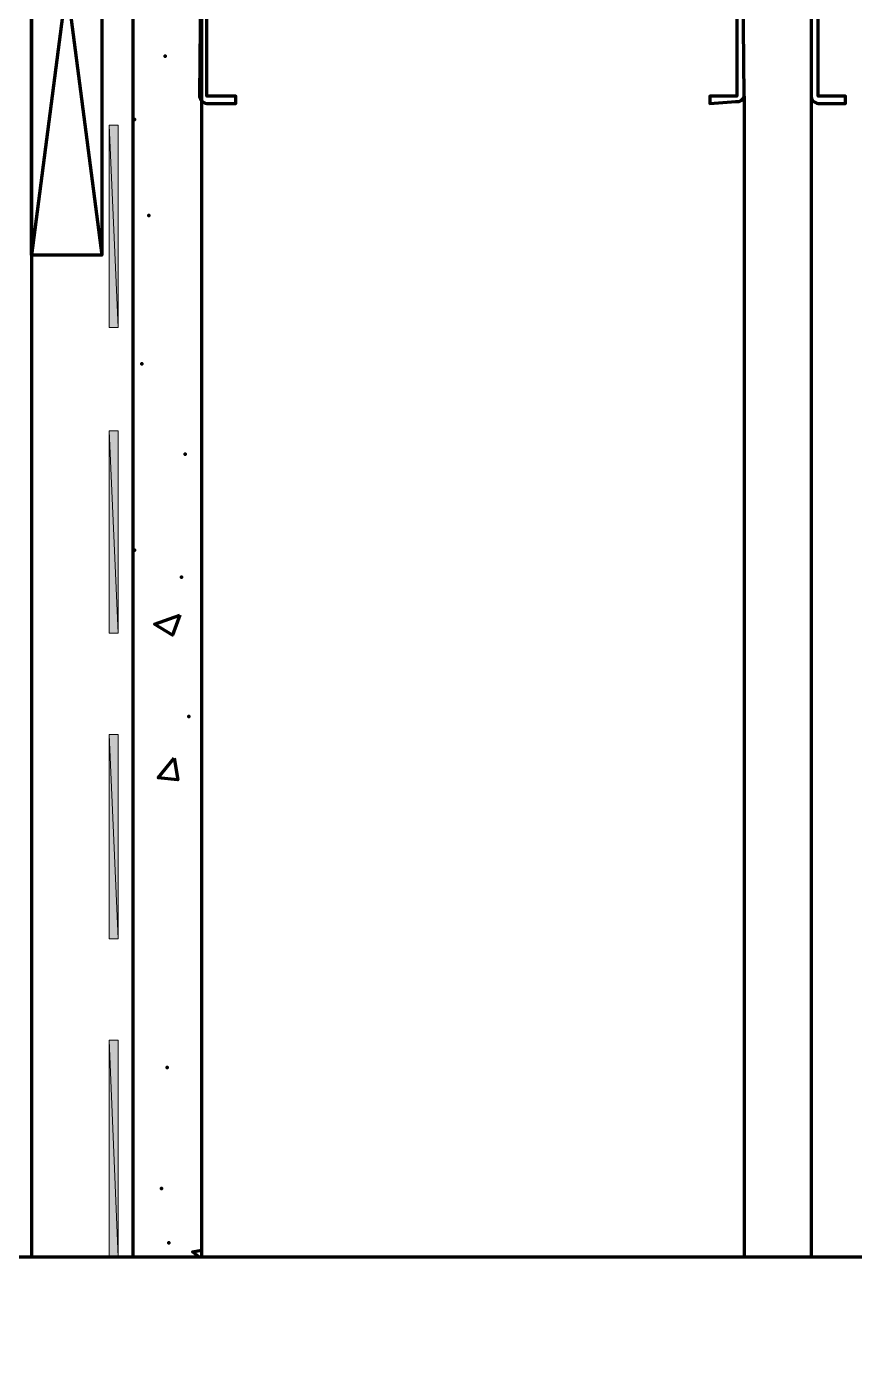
# Model space of a CAD drawing. Extents: x -83.6 to -32.7, y 325.7 to 417.7.
# Drawn here: x -66.62 to -60.52, y 393.97 to 403.73 of the extents above; entities that cross this region are included whole.
import ezdxf

# ---------------------------------------------------------------- set-up
doc = ezdxf.new("R2010")
doc.units = 0
doc.header["$MEASUREMENT"] = 0
for name, color, linetype, lineweight in [('Dt-Line 1', 9, 'Continuous', 0), ('Dt-Line 2', 6, 'Continuous', 9), ('Dt-Line 3', 7, 'Continuous', 15), ('Dt-Line 4', 1, 'Continuous', 25), ('Dt-Text', 121, 'Continuous', 20)]:
    doc.layers.add(name, color=color, linetype=linetype, lineweight=lineweight)
doc.styles.get("Standard").update_dxf_attribs({"font": 'Arial.ttf'})
doc.dimstyles.new('1 & 1 Half', dxfattribs={"dimtxt": 0.75, "dimasz": 0.75, "dimexe": 1, "dimexo": 0.375, "dimgap": 0.5, "dimtad": 1, "dimdec": 4, "dimzin": 3, "dimdsep": 46, "dimlunit": 4, "dimtxsty": 'Standard', "dimblk": 'ARCHTICK', "dimcen": 0.09375, "dimdle": 1, "dimclrd": 253, "dimclre": 253, "dimclrt": 256, "dimadec": 0, "dimazin": 0, "dimtfac": 0.6, "dimtdec": 4, "dimtix": 1, "dimtmove": 2, "dimatfit": 0, "dimfxl": 1, "dimfrac": 1, "dimtolj": 1, "dimtzin": 0, "dimlwd": 9, "dimlwe": 9, "dimarcsym": 0})

# ---------------------------------------------------------------- blocks, each defined once
blk = doc.blocks.new('_ArchTick')
at = {"color": 0, "linetype": 'ByBlock', "const_width": 0.15}
blk.add_lwpolyline([(-0.5, -0.5), (0.5, 0.5)], dxfattribs=at)

msp = doc.modelspace()

# ---------------------------------------------------------------- hatches: boundary and pattern name
at = {"layer": 'Dt-Line 2', "linetype": 'Continuous', "lineweight": 0}
for points in [[(-66.0112, 401.5079), (-65.9446, 401.5079), (-65.9446, 403.0012), (-66.0112, 403.0012)], [(-66.0112, 399.2546), (-65.9446, 399.2546), (-65.9446, 400.7479), (-66.0112, 400.7479)], [(-66.0112, 397.0012), (-65.9446, 397.0012), (-65.9446, 398.5079), (-66.0112, 398.5079)], [(-66.0112, 394.6546), (-65.9446, 394.6546), (-65.9446, 396.2546), (-66.0112, 396.2546)]]:
    msp.add_hatch(color=256, dxfattribs=at).paths.add_polyline_path(points, flags=0)

# ---------------------------------------------------------------- linework, layer by layer
at = {"layer": 'Dt-Line 1', "linetype": 'Continuous', "lineweight": 140}
msp.add_line((-66.5846, 406.0412), (-66.0646, 402.0412), dxfattribs=at)
msp.add_lwpolyline([(-62.3312, 405.5212), (-66.0646, 406.0412), (-66.5846, 402.0412)], dxfattribs=at)
at = {"layer": 'Dt-Line 1', "linetype": 'Continuous', "lineweight": 158}
for points in [[(-65.5979, 403.5079), (-65.5979, 403.5079), (-65.5979, 403.5079)], [(-65.8246, 403.0412), (-65.8246, 403.0412), (-65.8246, 403.0412)], [(-65.7179, 402.3346), (-65.7179, 402.3346), (-65.7179, 402.3346)], [(-65.7712, 401.2412), (-65.7712, 401.2412), (-65.7712, 401.2412)], [(-65.4512, 400.5746), (-65.4512, 400.5746), (-65.4512, 400.5746)], [(-65.8246, 399.8679), (-65.8246, 399.8679), (-65.8246, 399.8679)], [(-65.4779, 399.6679), (-65.4779, 399.6679), (-65.4779, 399.6679)], [(-65.4246, 398.6412), (-65.4246, 398.6412), (-65.4246, 398.6412)], [(-65.5846, 396.0546), (-65.5846, 396.0546), (-65.5846, 396.0546)], [(-65.6246, 395.1612), (-65.6246, 395.1612), (-65.6246, 395.1612)], [(-65.5712, 394.7612), (-65.5712, 394.7612), (-65.5712, 394.7612)], [(-65.3446, 394.6546), (-65.3979, 394.6946), (-65.3312, 394.7079)]]:
    msp.add_lwpolyline(points, dxfattribs=at)
for points in [[(-65.4912, 399.3879), (-65.5446, 399.2412), (-65.6779, 399.3212)], [(-65.5312, 398.3346), (-65.5046, 398.1746), (-65.6512, 398.1879)]]:
    msp.add_lwpolyline(points, close=True, dxfattribs=at)
for p in [(-65.5979, 403.5079), (-65.8246, 403.0412), (-65.7179, 402.3346), (-65.7712, 401.2412), (-65.4512, 400.5746), (-65.8246, 399.8679), (-65.4779, 399.6679), (-65.4246, 398.6412), (-65.5846, 396.0546), (-65.6246, 395.1612), (-65.5712, 394.7612)]:
    msp.add_point(p, dxfattribs=at)
at = {"layer": 'Dt-Line 2', "linetype": 'Continuous', "lineweight": 0}
for points in [[(-66.0112, 401.5079), (-65.9446, 401.5079), (-66.0112, 403.0012), (-65.9446, 403.0012), (-65.9446, 401.5079), (-66.0112, 403.0012)], [(-66.0112, 399.2546), (-65.9446, 399.2546), (-66.0112, 400.7479), (-65.9446, 400.7479), (-65.9446, 399.2546), (-66.0112, 400.7479)], [(-66.0112, 397.0012), (-65.9446, 397.0012), (-66.0112, 398.5079), (-65.9446, 398.5079), (-65.9446, 397.0012), (-66.0112, 398.5079)], [(-66.0112, 394.6546), (-65.9446, 394.6546), (-66.0112, 396.2546), (-65.9446, 396.2546), (-65.9446, 394.6546), (-66.0112, 396.2546)]]:
    msp.add_lwpolyline(points, close=True, dxfattribs=at)
at = {"layer": 'Dt-Line 3', "linetype": 'Continuous', "lineweight": 211}
msp.add_line((-65.3312, 405.2946), (-65.3312, 394.6546), dxfattribs=at)
at = {"layer": 'Dt-Line 3', "linetype": 'Continuous', "lineweight": 158}
for p, q in [((-61.3312, 403.2146), (-61.3312, 394.6546)), ((-60.8379, 403.2146), (-60.8379, 394.6546))]:
    msp.add_line(p, q, dxfattribs=at)
at = {"layer": 'Dt-Line 3', "linetype": 'Continuous', "lineweight": 211}
for points in [[(-62.3312, 406.0412), (-66.0646, 406.0412), (-66.0646, 402.0412), (-66.5846, 402.0412), (-66.5846, 406.0412), (-66.0646, 406.0412), (-66.0646, 405.5212), (-62.3312, 405.5212), (-62.3312, 406.0412), (-66.5846, 406.0412), (-66.5846, 394.6546)], [(-60.8379, 405.2946), (-65.8379, 405.2946), (-65.8379, 394.6546)]]:
    msp.add_lwpolyline(points, dxfattribs=at)
for points in [[(-61.3312, 403.2146), (-61.3446, 404.7546, 0.414132), (-61.3846, 404.7879), (-65.2979, 404.8012, 0.414132), (-65.3312, 404.7479), (-65.3446, 403.2212, 0.414185), (-65.2912, 403.1612), (-65.0779, 403.1612), (-65.0779, 403.2146), (-65.2912, 403.2146), (-65.2912, 404.7479), (-61.3846, 404.7479), (-61.3846, 403.2146), (-61.5846, 403.2146), (-61.5846, 403.1612), (-61.3912, 403.1746, 0.414185)], [(-54.8379, 403.2146), (-54.8379, 404.7546, 0.414237), (-54.8779, 404.7879), (-60.7912, 404.8012, 0.414224), (-60.8379, 404.7479), (-60.8379, 403.2212, 0.414227), (-60.7846, 403.1612), (-60.5846, 403.1612), (-60.5846, 403.2146), (-60.7846, 403.2146), (-60.7846, 404.7479), (-54.8779, 404.7479), (-54.8779, 403.2146), (-55.0779, 403.2146), (-55.0779, 403.1612), (-54.8846, 403.1746, 0.414237)]]:
    msp.add_lwpolyline(points, format="xyb", close=True, dxfattribs=at)
at = {"layer": 'Dt-Line 4', "linetype": 'Continuous', "lineweight": 211}
msp.add_lwpolyline([(-51.8379, 394.6546), (-59.1712, 394.6546), (-59.4112, 395.3479), (-59.9179, 393.9746), (-60.1712, 394.6546), (-69.8779, 394.6546)], dxfattribs=at)

# ---------------------------------------------------------------- leaders
at = {"layer": 'Dt-Text'}
msp.add_leader([(-67, 406.0412), (-51.3312, 401), (-49.3579, 401)], dimstyle='1 & 1 Half', override={"dimgap": 0.5, "dimtad": 0}, dxfattribs=at)

doc.saveas('drawing.dxf')
